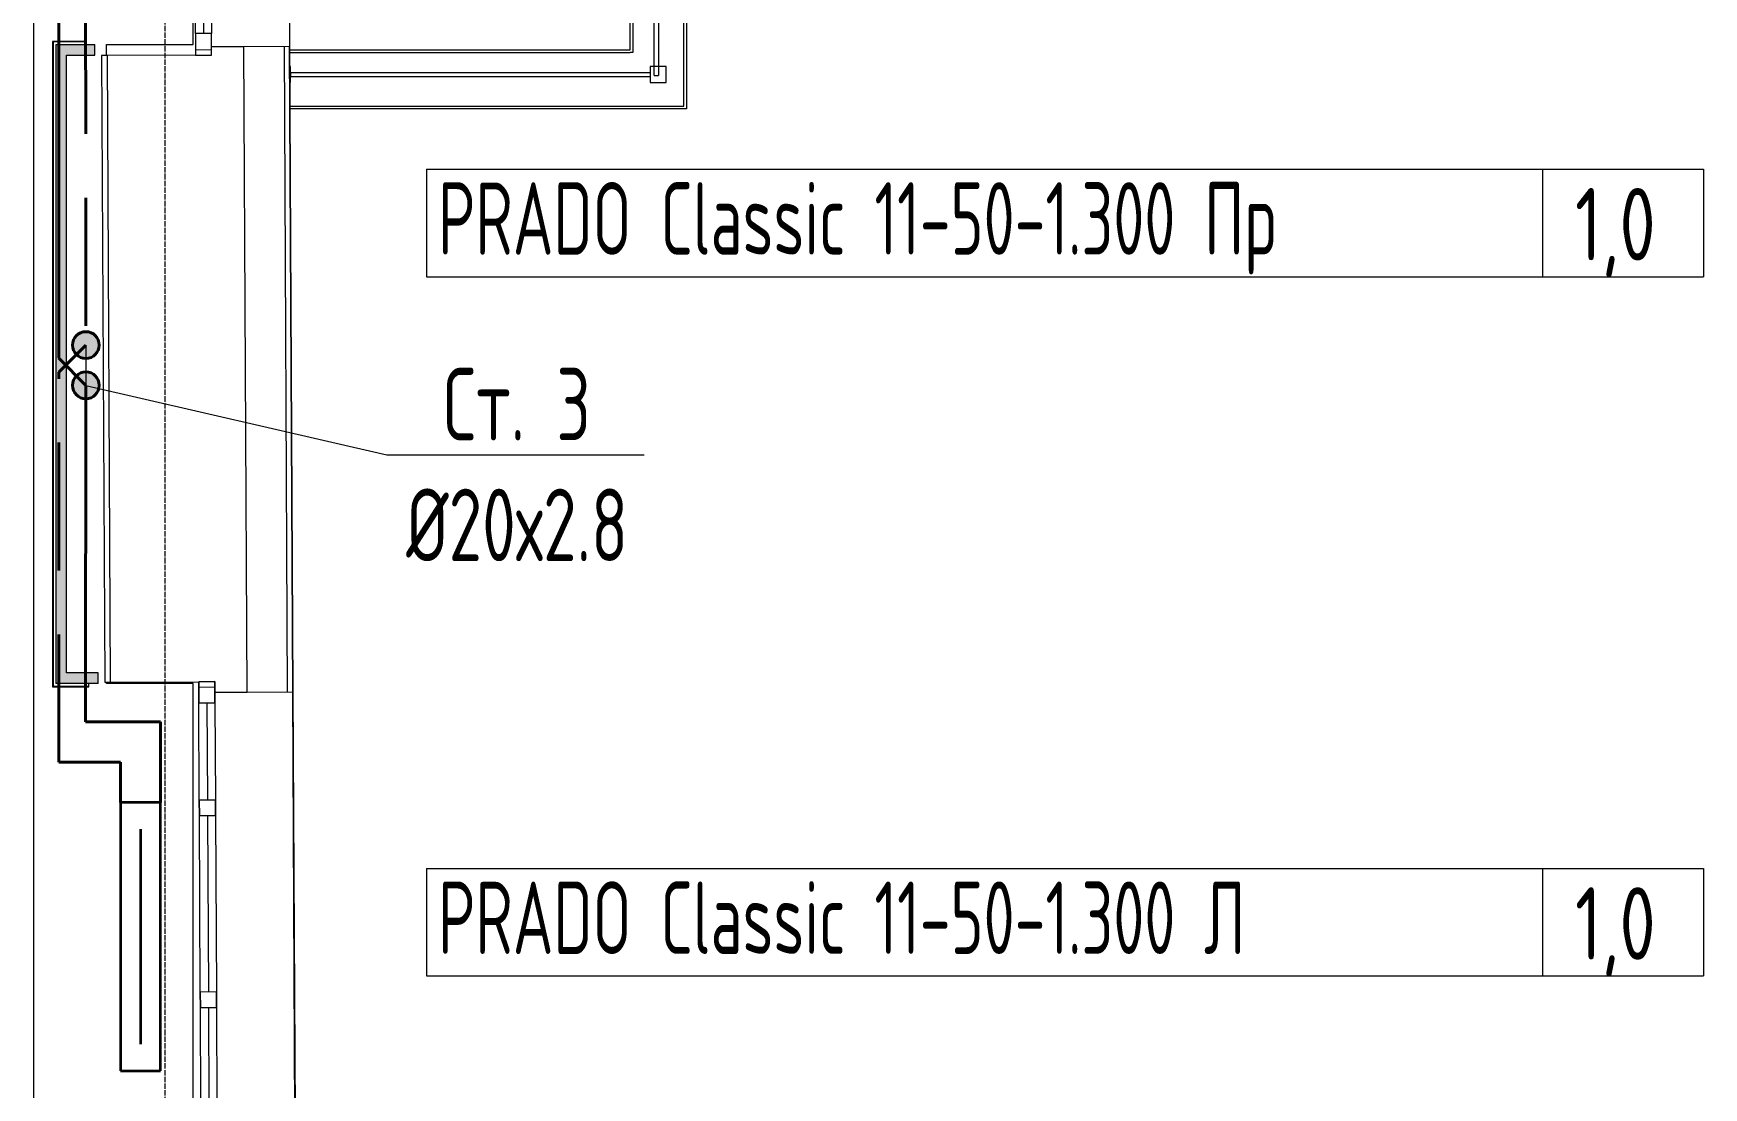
# Model space of a CAD drawing. Header units: millimetres. Extents: x -3929 to 624051, y 52832 to 514950.
# Drawn here: x 175464 to 181689, y 186354 to 190281 of the extents above; entities that cross this region are included whole.
import ezdxf
from ezdxf import colors
from ezdxf.entities.mleader import LeaderData, LeaderLine
from ezdxf.enums import TextEntityAlignment as Align
from ezdxf.math import Vec2, Vec3

# ---------------------------------------------------------------- set-up
doc = ezdxf.new("R2010")
doc.units = ezdxf.units.MM
for name, pattern in [('ADSK_Линия сетки', [25, 20, -2.5, 0, -2.5]), ('ADSK_Штриховая_ш2 п1', [3, 2, -1]), ('Hidden', [7.14375, 4.7625, -2.38125])]:
    doc.linetypes.add(name, pattern=pattern)
for name, color, linetype, lineweight in [('_ Окна', 7, 'Continuous', 9), ('ОВ-О-Оборудование', 32, 'Continuous', 35), ('ОВ-ТЕКСТ', 7, 'Continuous', 25), ('Ограждение', 7, 'Continuous', 9), ('Окна', 7, 'Continuous', 9), ('Оси', 253, 'Continuous', 9), ('Перекрытие', 7, 'Continuous', 18), ('Стены внутренние', 7, 'Continuous', 18), ('Стены наружные', 7, 'Continuous', 18), ('Стены несущие', 7, 'Continuous', 30), ('Стены отделка', 7, 'Continuous', 30), ('Стены штриховка', 7, 'Continuous', 9)]:
    doc.layers.add(name, color=color, linetype=linetype, lineweight=lineweight)
for name, color, linetype in [('ПРИБОРЫ', 3, 'Continuous'), ('статистика приборов', 252, 'Continuous'), ('стояки', 7, 'Continuous')]:
    doc.layers.add(name, color=color, linetype=linetype)
doc.layers.add('т11.1', color=1, linetype='Continuous', true_color=0xff0000)
doc.layers.add('т21.1', color=5, linetype='Continuous', true_color=0x0000ff)
doc.styles.add('СТИЛЬ', font='simplex.shx', dxfattribs={"width": 0.65})

# ---------------------------------------------------------------- blocks, each defined once
blk = doc.blocks.new('*U2874')
at = {"layer": 'ОВ-О-Оборудование', "color": 32, "ltscale": 0.1, "true_color": 0xcd6928}
for p, q in [((500, 75), (-500, 75)), ((-500, 75), (-500, -75)), ((500, -75), (500, 75)), ((-400, 0), (400, 0)), ((-500, -75), (500, -75))]:
    blk.add_line(p, q, dxfattribs=at)
blk = doc.blocks.new('1 этаж')
at = {"layer": 'Стены внутренние', "lineweight": 5}
for points in [[(366286.2, -222316.4), (366326.2, -222316.4), (366326.2, -219975.6), (366286.2, -219975.6), (366286.2, -221465.6)], [(366326.2, -220015.6), (366432, -220015.6), (366432, -219975.6), (366326.2, -219975.6), (366326.2, -220010.6)], [(366428.9, -222356.4), (366443.7, -222356.4), (366443.7, -222316.4), (366286.2, -222316.4), (366286.2, -222356.4), (366403.4, -222356.4)]]:
    blk.add_hatch(color=253, dxfattribs=at).paths.add_polyline_path(points)
at = {"layer": '_ Окна', "color": 253, "lineweight": 5}
for p, q in [((366834.8, -219574.8), (366836.6, -219934.8)), ((366866.6, -219934.6), (366806.6, -219934.9)), ((366806.6, -219934.9), (366807, -220014.9)), ((366867, -220014.6), (366866.6, -219934.6)), ((366806.9, -219994.9), (366866.9, -219994.6)), ((366807, -220014.9), (366867, -220014.6)), ((366818.9, -222349.3), (366878.9, -222349)), ((366819.3, -222429.3), (366818.9, -222349.3)), ((366878.9, -222349), (366879.3, -222429)), ((366819, -222369.3), (366879, -222369)), ((366879.3, -222429), (366819.3, -222429.3)), ((366849.3, -222429.1), (366851.1, -222789.1)), ((366821.1, -222789.3), (366881.1, -222789)), ((366821.4, -222849.3), (366821.1, -222789.3)), ((366881.1, -222789), (366881.4, -222849)), ((366881.4, -222849), (366821.4, -222849.3)), ((366851.4, -222849.1), (366854.7, -223504.1)), ((366824.7, -223504.3), (366884.7, -223504)), ((366825, -223564.3), (366824.7, -223504.3)), ((366884.7, -223504), (366885, -223564)), ((366885, -223564), (366825, -223564.3)), ((366855, -223564.1), (366856.9, -223924.1))]:
    blk.add_line(p, q, dxfattribs=at)
at = {"layer": 'Ограждение', "color": 253, "lineweight": 5}
for p, q in [((368516.4, -220090.8), (368516.4, -217831.1)), ((368532.4, -217831.1), (368532.4, -220090.8)), ((367160.8, -220057.4), (367158.2, -220057.4)), ((367160.8, -220117.4), (367160.8, -220057.4)), ((367160.8, -220079.7), (368500.8, -220079.7)), ((367160.8, -220080), (368500.7, -220080)), ((367160.8, -220080), (367160.8, -220096)), ((368500.7, -220096), (367160.8, -220096)), ((368560.8, -220057.4), (368500.8, -220057.4)), ((368500.8, -220057.4), (368500.8, -220117.4)), ((368516.4, -220090.8), (368532.4, -220090.8)), ((368560.8, -220117.4), (368560.8, -220057.4)), ((367158.5, -220117.4), (367160.8, -220117.4)), ((368500.8, -220117.4), (368560.8, -220117.4))]:
    blk.add_line(p, q, dxfattribs=at)
at = {"layer": 'Окна', "color": 253, "lineweight": 5}
for p, q in [((366806.6, -219934.9), (366804.8, -219575)), ((366864.8, -219574.6), (366866.6, -219934.6)), ((366806.6, -219934.9), (366807, -220014.9)), ((366867, -220014.6), (366866.6, -219934.6)), ((366807, -220014.9), (366867, -220014.6)), ((366878.9, -222349), (366818.9, -222349.3)), ((366818.9, -222349.3), (366819.3, -222429.3)), ((366879.3, -222429), (366878.9, -222349)), ((366821.1, -222789.3), (366819.3, -222429.3)), ((366879.3, -222429), (366881.1, -222789)), ((366821.1, -222789.3), (366821.4, -222849.3)), ((366881.4, -222849), (366881.1, -222789)), ((366824.7, -223504.3), (366821.4, -222849.3)), ((366881.4, -222849), (366884.7, -223504)), ((366824.7, -223504.3), (366825, -223564.3)), ((366885, -223564), (366884.7, -223504)), ((366826.9, -223924.3), (366825, -223564.3)), ((366885, -223564), (366886.9, -223924))]:
    blk.add_line(p, q, dxfattribs=at)
at = {"layer": 'Оси', "color": 253, "linetype": 'ADSK_Линия сетки', "lineweight": 5}
blk.add_line((366694.4, -258178.1), (366694.4, -209603.6), dxfattribs=at)
at = {"layer": 'Перекрытие', "color": 253, "lineweight": 5}
for p, q in [((366202.7, -218097.5), (366202.7, -233140.3)), ((366798.4, -219975.6), (366798.4, -218319.7)), ((366474.7, -220016.6), (366474.7, -219975.6)), ((366474.7, -219975.6), (366798.4, -219975.6)), ((366474.7, -222356.3), (366474.7, -222351)), ((366798.4, -222356.3), (366474.7, -222356.3)), ((366798.4, -224004.4), (366798.4, -222356.3))]:
    blk.add_line(p, q, dxfattribs=at)
at = {"layer": 'Стены внутренние', "color": 253, "lineweight": 5}
for p, q in [((368426.4, -219995), (368426.4, -217816)), ((367158, -220005), (368426.4, -220005))]:
    blk.add_line(p, q, dxfattribs=at)
at = {"layer": 'Стены наружные', "color": 253, "lineweight": 5}
for p, q in [((368626.4, -220205), (368626.4, -214420)), ((368636.4, -214400), (368636.4, -220215)), ((368436.4, -217816), (368436.4, -220005)), ((367148.3, -218298.2), (367156.8, -219983.2)), ((367149.3, -218297.3), (367157.8, -219984.1)), ((367157.9, -219995), (368426.4, -219995)), ((368436.4, -220005), (368426.4, -220005)), ((367159, -220205), (368626.4, -220205)), ((368636.4, -220215), (367159, -220215)), ((367177.1, -223962.5), (367169.1, -222387.5)), ((367170.1, -222387.5), (367178.1, -223962.5))]:
    blk.add_line(p, q, dxfattribs=at)
at = {"layer": 'Стены несущие', "color": 253, "lineweight": 5}
for p, q in [((366986.8, -219984), (366866.8, -219984.6)), ((366999.1, -222388.4), (366986.8, -219984)), ((366807, -220014.9), (366477, -220016.6)), ((366477, -220016.6), (366488.9, -222351)), ((366488.9, -222351), (366818.9, -222349.3)), ((366879.1, -222389), (366999.1, -222388.4))]:
    blk.add_line(p, q, dxfattribs=at)
at = {"layer": 'Стены отделка', "color": 253, "lineweight": 5}
for p, q in [((366274.2, -219963.6), (366274.2, -222366.4)), ((366396.7, -219963.6), (366276.2, -219963.6)), ((366286.2, -219975.6), (366286.2, -222356.4)), ((366286.2, -219975.6), (366432, -219975.6)), ((366396.8, -219975.6), (366396.7, -219963.6)), ((366432, -220015.6), (366432, -219975.6)), ((367156.8, -219983.2), (366986.8, -219984)), ((367169.1, -222387.5), (367156.8, -219983.2)), ((367156.8, -219984.1), (367169.1, -222387.5)), ((367157.8, -219984.1), (367156.8, -219984.1)), ((367170.1, -222387.5), (367157.8, -219984.1)), ((366326.2, -220015.6), (366432, -220015.6)), ((366326.2, -222316.4), (366326.2, -220015.6)), ((366477, -220016.6), (366457, -220016.7)), ((366457, -220016.7), (366468.9, -222351.1)), ((366443.7, -222316.4), (366326.2, -222316.4)), ((366443.7, -222356.4), (366443.7, -222316.4)), ((366468.9, -222351.1), (366488.9, -222351)), ((366276.2, -222368.4), (366409, -222368.4)), ((366443.7, -222356.4), (366286.2, -222356.4)), ((366409, -222368.4), (366408.9, -222356.4)), ((366999.1, -222388.4), (367170.1, -222387.5))]:
    blk.add_line(p, q, dxfattribs=at)
at = {"layer": 'Стены штриховка', "color": 253, "lineweight": 5}
for p, q in [((366276.2, -219963.6), (366274.2, -219963.6)), ((366396.7, -219965.6), (366274.2, -219965.6)), ((366276.2, -219963.6), (366276.2, -222368.4)), ((367136.8, -219983.3), (367149.1, -222387.6)), ((366274.2, -222366.4), (366408.9, -222366.4)), ((366274.2, -222366.4), (366274.2, -222368.4)), ((366274.2, -222368.4), (366276.2, -222368.4))]:
    blk.add_line(p, q, dxfattribs=at)

msp = doc.modelspace()

# ---------------------------------------------------------------- hatches: boundary and pattern name
at = {"layer": 'т11.1', "lineweight": 40}
h = msp.add_hatch(color=256, dxfattribs=at)
h.dxf.hatch_style = 1
h.paths.add_polyline_path([(175709.156, 188970.137, 1), (175609.156, 188970.137, 1)])
at = {"layer": 'т21.1', "linetype": 'ADSK_Штриховая_ш2 п1', "lineweight": 40, "ltscale": 50}
h = msp.add_hatch(color=256, dxfattribs=at)
h.dxf.hatch_style = 1
h.paths.add_polyline_path([(175709.156, 189120.137, 1), (175609.156, 189120.137, 1)])

# ---------------------------------------------------------------- linework, layer by layer
at = {"layer": 'ПРИБОРЫ', "color": 7, "lineweight": 15}
for p, q in [((176929.023, 189775.056), (181688.643, 189775.056)), ((176929.023, 189775.056), (181688.643, 189775.056)), ((176929.023, 189775.056), (176929.023, 189375.056)), ((181088.643, 189775.056), (181088.643, 189375.056)), ((181688.643, 189775.056), (181688.643, 189375.056)), ((176929.023, 189375.056), (181688.643, 189375.056)), ((176929.023, 187169.794), (181688.643, 187169.794)), ((176929.023, 187169.794), (181688.643, 187169.794)), ((176929.023, 187169.794), (176929.023, 186769.794)), ((181088.643, 187169.794), (181088.643, 186769.794)), ((181688.643, 187169.794), (181688.643, 186769.794)), ((176929.023, 186769.794), (181688.643, 186769.794))]:
    msp.add_line(p, q, dxfattribs=at)
at = {"layer": 'т11.1', "lineweight": 40}
for p, q in [((175558.159, 190533.132), (175558.159, 189071.135)), ((175659.156, 188970.137), (175558.159, 189071.135)), ((175658.159, 187716.222), (175659.156, 188970.137)), ((175937.816, 187716.222), (175658.159, 187716.222)), ((175937.816, 187416.222), (175937.816, 187716.222))]:
    msp.add_line(p, q, dxfattribs=at)
msp.add_circle((175659.156, 188970.137), 50, dxfattribs=at)
at = {"layer": 'т21.1', "linetype": 'Hidden', "lineweight": 40, "ltscale": 100}
for p, q in [((175658.159, 190383.132), (175659.156, 189120.137)), ((175659.156, 189120.137), (175558.159, 189019.14)), ((175558.159, 187566.222), (175558.159, 189019.14)), ((175787.816, 187566.222), (175558.159, 187566.222)), ((175787.816, 187416.222), (175787.816, 187566.222))]:
    msp.add_line(p, q, dxfattribs=at)
at = {"layer": 'т21.1', "lineweight": 40, "ltscale": 50}
msp.add_circle((175659.156, 189120.137), 50, dxfattribs=at)

# ---------------------------------------------------------------- block references
at = {"layer": 'ОВ-О-Оборудование', "ltscale": 10, "rotation": 270}
msp.add_blockref('*U2874', (175862.816, 186916.222), dxfattribs=at)
at = {"layer": 'стояки', "color": 5, "lineweight": 40}
msp.add_blockref('1 этаж', (-190738.98, 410215.433), dxfattribs=at)

# ---------------------------------------------------------------- texts
at = {"layer": 'статистика приборов', "color": 7, "style": 'СТИЛЬ', "width": 0.6}
for s, p in [('PRADO Classic 11-50-1.300 Пр      ', (176971.999, 189456.909)), ('PRADO Classic 11-50-1.300 Л      ', (176971.999, 186851.648))]:
    msp.add_text(s, height=270, dxfattribs=at).set_placement(p)
at = {"layer": 'статистика приборов', "color": 7, "style": 'СТИЛЬ', "width": 0.7}
for p in [(181359.709, 189435.507), (181359.709, 186830.246)]:
    msp.add_text('1,0', height=270, dxfattribs=at).set_placement(p, align=Align.CENTER)

# ---------------------------------------------------------------- leaders
at = {"layer": 'ОВ-ТЕКСТ', "color": 7}
ml = msp.add_multileader_mtext('Standard', dxfattribs=at)
ml.set_content('\\A1;Ст. 3^J%%C20х2.8 ', color=7, style='СТИЛЬ')
ml.set_leader_properties(color=7, lineweight=18)
ml.build(insert=Vec2(0, 0))
ml.multileader.update_dxf_attribs({"text_left_attachment_type": 6, "text_right_attachment_type": 6, "dogleg_length": 0.36, "arrow_head_size": 0.126})
ctx = ml.context
ctx.base_point, ctx.char_height, ctx.arrow_head_size, ctx.landing_gap_size, ctx.plane_origin = Vec3(176781.787, 188711.202), 270, 0.126, 0.063, Vec3(179163.107, 186537.421)
ctx.left_attachment, ctx.right_attachment, ctx.text_align_type = 6, 6, 1
notes = []
notes.append((ctx, [(0, (1, 1, 0), (176781.535, 188711.202), (1, 0), 0.252, [(0, [(175659.156, 189120.137), (175659.156, 188970.137)], 0, [])])]))
ctx.mtext.insert, ctx.mtext.width, ctx.mtext.alignment, ctx.mtext.flow_direction = Vec3(177266.564, 189035.202), 1404.14984, 2, 5
for ctx, leaders in notes:
    for number, flags, end, landing, length, lines in leaders:
        leader = LeaderData()
        leader.index, (leader.has_last_leader_line, leader.has_dogleg_vector, leader.attachment_direction) = number, flags
        leader.last_leader_point, leader.dogleg_vector, leader.dogleg_length = Vec3(end), Vec3(landing), length
        for number, points, colour, breaks in lines:
            line = LeaderLine()
            line.index, line.vertices, line.color, line.breaks = number, Vec3.list(points), colors.encode_raw_color(colour), breaks
            leader.lines.append(line)
        ctx.leaders.append(leader)

doc.saveas('drawing.dxf')
